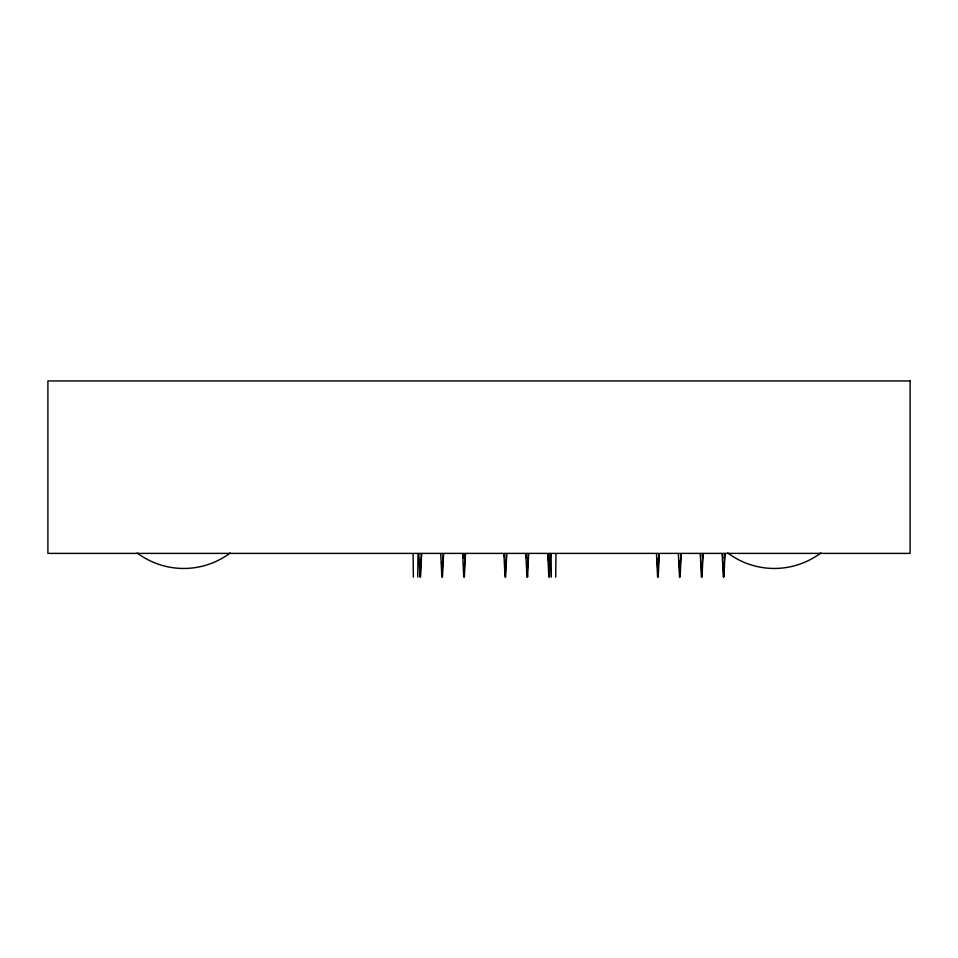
<?xml version="1.0" encoding="UTF-8"?>
<svg xmlns="http://www.w3.org/2000/svg" width="958" height="958" viewBox="0 0 958 958"><rect width="100%" height="100%" fill="white"/><g stroke="black" fill="none" stroke-linecap="round" stroke-linejoin="round"><path stroke-width="1.44" d="M417.736 577.051L417.999 553.664M555.7 577.051L555.963 553.664M421.688 553.664L420.562 577.051L419.52 559.508M443.59 553.664L442.464 577.051L441.59 562.43M465.492 553.664L464.367 577.051L463.66 565.352M506.77 553.664L505.644 577.051L504.77 562.43M528.66 553.664L527.547 577.051L526.84 565.352M550.563 553.664L549.449 577.051L548.826 566.813M659.332 553.664L658.218 577.051L657.08 558.047M681.234 553.664L680.12 577.051L679.15 560.969M703.136 553.664L702.01 577.051L701.232 563.891M725.038 553.664L723.913 577.051L723.302 566.813M421.352 553.664L419.951 577.051L418.838 553.664M443.255 553.664L441.854 577.051L440.728 553.664M465.157 553.664L463.756 577.051L462.63 553.664M506.435 553.664L505.034 577.051L503.908 553.664M528.337 553.664L526.936 577.051L525.81 553.664M550.227 553.664L548.826 577.051L547.713 553.664M659.008 553.664L657.607 577.051L656.481 553.664M680.899 553.664L679.497 577.051L678.384 553.664M702.801 553.664L701.4 577.051L700.286 553.664M724.703 553.664L723.302 577.051L722.176 553.664M722.512 553.664L722.775 558.047M700.609 553.664L700.789 556.586M548.036 553.664L548.479 560.969M526.146 553.664L526.409 558.047M504.243 553.664L504.423 556.586M462.965 553.664L463.229 558.047M551.066 553.664L551.329 577.051M413.102 553.664L413.365 577.051M820.79 552.982A77.598 77.598 0 0 1 727.781 552.982M230.219 552.982A77.598 77.598 0 0 1 137.21 552.982M910.1 380.949L47.9 380.949L47.9 553.389L910.1 553.389L910.1 380.949"/></g></svg>
